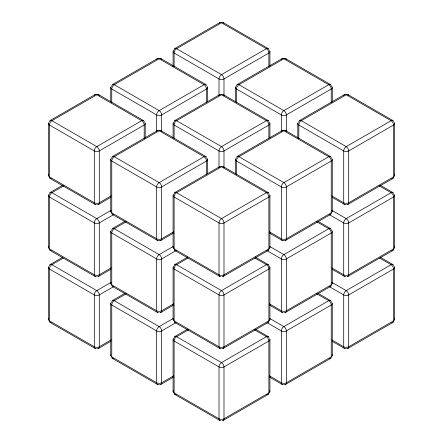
<?xml version="1.0" encoding="UTF-8"?>
<svg xmlns="http://www.w3.org/2000/svg" width="443" height="443" viewBox="0 0 443 443"><rect width="100%" height="100%" fill="white"/><g stroke="black" fill="none" stroke-linecap="round" stroke-linejoin="round"><path stroke-width="0.66" d="M48.376 267.572L48.387 319.553M48.387 195.429L48.376 247.41M48.387 123.431L48.376 175.411M110.733 101.962L110.739 87.432M110.739 303.422L110.739 355.552M110.739 231.423L110.739 283.553M110.739 159.425L110.739 211.555M145.215 137.9L145.215 123.575M173.086 195.424L173.086 247.554M173.086 137.961L173.086 123.431M173.086 66.522L173.086 51.432M173.086 339.421L173.086 391.551M173.086 267.422L173.086 319.553M207.568 101.901L207.568 87.576M235.438 173.961L235.438 159.425M235.438 101.962L235.438 87.432M269.92 391.407L269.92 339.565M269.92 319.409L269.92 267.566M269.92 247.41L269.92 195.573M269.92 137.9L269.92 123.575M269.92 65.902L269.92 51.576M297.79 137.961L297.79 123.431M332.272 355.408L332.272 303.571M332.272 283.409L332.272 231.573M332.272 211.411L332.272 159.574M394.624 319.409L394.624 267.572M394.624 247.41L394.624 195.573M394.624 175.411L394.624 123.575M50.137 120.518L95.035 94.603M112.489 84.519L157.387 58.603M174.841 48.52L219.739 22.604M282.219 58.537L237.193 84.519M50.137 192.517L62.546 185.357M112.489 156.517L157.514 130.535M174.841 120.518L219.866 94.536M63.875 185.778L51.903 192.694A3.527 2.038 60 0 0 49.505 193.397M111.259 195.861L99.287 202.772A3.527 2.038 60 0 1 97.25 204.428M98.562 204.384L110.966 197.224M111.16 210.314L96.796 218.609A3.527 2.038 -60 0 0 94.304 222.929L94.304 274.771A3.527 2.038 -60 0 0 96.341 276.421M113.657 214.639L99.287 222.929A3.527 2.038 0 0 1 94.304 222.929L49.411 197.013A3.527 2.038 0 0 1 49.411 194.134M50.02 264.598L62.601 257.322M112.489 228.516L124.898 221.356M174.841 192.517L219.866 166.535M237.193 156.517L282.219 130.535M299.546 120.518L344.571 94.536M63.277 258.125L51.903 264.692A3.527 2.038 60 0 0 49.472 265.523M126.227 221.777L114.255 228.693A3.527 2.038 60 0 0 111.802 229.629M111.259 267.86L99.287 274.771A3.527 2.038 60 0 1 97.482 276.493M173.612 231.861L161.64 238.771A3.527 2.038 60 0 1 159.336 240.311M98.562 276.382L110.966 269.222M160.781 240.449L173.368 233.184M111.16 282.313L96.796 290.608A3.527 2.038 -60 0 0 94.304 294.927L94.304 346.769A3.527 2.038 -60 0 0 96.341 348.42M173.512 246.314L159.148 254.609A3.527 2.038 -60 0 0 156.656 258.928L156.656 310.77A3.527 2.038 -60 0 0 158.461 312.492M113.059 286.981L99.287 294.927A3.527 2.038 0 0 1 94.304 294.927L49.411 269.012A3.527 2.038 0 0 1 48.996 266.415M176.009 250.633L161.64 258.928A3.527 2.038 0 0 1 156.656 258.928L111.758 233.012A3.527 2.038 0 0 1 111.414 230.36M112.489 300.515L124.898 293.355M174.841 264.515L187.838 257.012M126.227 293.775L114.255 300.686A3.527 2.038 60 0 0 111.769 301.877M187.982 258.125L176.607 264.687A3.527 2.038 60 0 0 174.154 265.628M111.259 339.859L99.287 346.769A3.527 2.038 60 0 1 97.25 348.42M173.612 303.859L161.64 310.77A3.527 2.038 60 0 1 159.884 312.503M285.486 240.449L330.511 214.467M347.838 204.45L392.863 178.468M98.562 348.381L110.966 341.221M160.781 312.448L173.368 305.183M223.134 276.449L268.159 250.467M173.512 318.312L159.148 326.607A3.527 2.038 -60 0 0 156.656 330.927L156.656 382.769A3.527 2.038 -60 0 0 158.926 384.325M176.009 322.631L161.64 330.927A3.527 2.038 0 0 1 156.656 330.927L111.758 305.011A3.527 2.038 0 0 1 111.414 302.359M174.841 336.514L187.245 329.348M188.58 329.775L176.607 336.686A3.527 2.038 60 0 0 174.121 337.876M173.612 375.852L161.64 382.769A3.527 2.038 60 0 1 159.602 384.419M160.914 384.38L173.318 377.22M223.134 348.447L268.159 322.465M285.486 312.448L330.511 286.466M347.838 276.449L392.863 250.467M223.261 420.379L268.159 394.458M285.613 384.38L330.511 358.465M347.965 348.381L392.863 322.465M283.791 312.836L284.157 312.836M223.134 22.538L268.159 48.52M285.613 58.603L330.633 84.602M347.965 94.603L392.98 120.601M160.781 58.537L205.807 84.519M223.261 94.603L268.281 120.601M285.613 130.596L330.633 156.6M379.125 185.778L391.097 192.694A3.527 2.038 -60 0 1 393.478 193.347M331.741 195.861L343.713 202.772A3.527 2.038 -60 0 0 345.75 204.428M332.034 197.224L344.438 204.384M331.84 210.314L346.204 218.609A3.527 2.038 60 0 1 348.696 222.929L348.696 274.771A3.527 2.038 60 0 1 346.941 276.504M329.343 214.639L343.713 222.929A3.527 2.038 0 0 0 348.696 222.929L393.589 197.013A3.527 2.038 0 0 0 393.589 194.134M98.429 94.536L143.454 120.518M160.914 130.596L205.929 156.6M223.261 166.596L268.281 192.594M316.773 221.777L328.745 228.693A3.527 2.038 -60 0 1 331.242 230.133M379.723 258.125L391.097 264.692A3.527 2.038 -60 0 1 393.528 265.523M269.388 231.861L281.36 238.771A3.527 2.038 -60 0 0 283.625 240.327M331.741 267.86L343.713 274.771A3.527 2.038 -60 0 0 345.75 276.421M269.682 233.223L282.086 240.383M332.034 269.222L344.438 276.382M269.488 246.314L283.852 254.609A3.527 2.038 60 0 1 286.344 258.928L286.344 310.77A3.527 2.038 60 0 1 284.589 312.503M331.84 282.313L346.204 290.608A3.527 2.038 60 0 1 348.696 294.927L348.696 346.769A3.527 2.038 60 0 1 346.659 348.42M266.991 250.633L281.36 258.928A3.527 2.038 0 0 0 286.344 258.928L331.242 233.012A3.527 2.038 0 0 0 331.652 230.415M329.941 286.981L343.713 294.927A3.527 2.038 0 0 0 348.696 294.927L393.589 269.012A3.527 2.038 0 0 0 394.004 266.415M255.018 258.125L266.393 264.687A3.527 2.038 -60 0 1 268.879 265.916M316.773 293.775L328.745 300.686A3.527 2.038 -60 0 1 331.231 301.916M269.388 303.859L281.36 310.77A3.527 2.038 -60 0 0 282.933 312.536M331.741 339.859L343.713 346.769A3.527 2.038 -60 0 0 345.75 348.42M50.137 178.468L95.035 204.384M112.489 214.467L157.387 240.383M174.841 250.467L219.739 276.382M269.682 305.221L282.086 312.381M332.034 341.221L344.438 348.381M269.488 318.312L283.852 326.607A3.527 2.038 60 0 1 286.344 330.927L286.344 382.769A3.527 2.038 60 0 1 284.074 384.325M266.991 322.631L281.36 330.927A3.527 2.038 0 0 0 286.344 330.927L331.242 305.011A3.527 2.038 0 0 0 331.652 302.414M254.42 329.775L266.393 336.686A3.527 2.038 -60 0 1 268.862 337.716M269.388 375.852L281.36 382.769A3.527 2.038 -60 0 0 283.398 384.419M50.137 250.467L95.035 276.382M112.489 286.466L157.387 312.381M174.841 322.465L219.739 348.381M269.682 377.22L282.086 384.38M50.137 322.465L95.035 348.381M112.489 358.465L157.387 384.38M174.841 394.458L219.739 420.379M380.399 185.329L392.98 192.6M318.046 221.323L330.633 228.599M380.399 257.322L392.98 264.598M255.212 257.045L268.281 264.593M318.046 293.321L330.633 300.592M255.694 329.321L268.281 336.591M332.272 87.576L332.272 101.901M331.242 102.837L331.242 89.015A3.527 2.038 0 0 0 331.652 86.424M298.815 138.836L298.815 125.015A3.527 2.038 0 0 1 298.322 122.489M286.344 131.521L286.344 114.936A3.527 2.038 60 0 0 283.852 110.612L238.96 84.696A3.527 2.038 60 0 0 236.507 85.637M281.36 131.521L281.36 114.936A3.527 2.038 -60 0 1 283.852 110.612L328.745 84.696A3.527 2.038 -60 0 1 331.242 86.136M268.89 66.838L268.89 53.016A3.527 2.038 0 0 0 269.477 50.591M268.89 138.144L268.89 125.015A3.527 2.038 0 0 0 269.1 122.268M236.462 102.837L236.462 89.015A3.527 2.038 0 0 1 236.285 86.247M236.462 174.835L236.462 161.014A3.527 2.038 0 0 1 236.285 158.245M223.992 95.522L223.992 78.937A3.527 2.038 60 0 0 221.5 74.618L176.607 48.697A3.527 2.038 60 0 0 174.121 49.882M223.992 167.52L223.992 150.93A3.527 2.038 60 0 0 221.5 146.611L176.607 120.695A3.527 2.038 60 0 0 174.154 121.631M219.008 95.522L219.008 78.937A3.527 2.038 -60 0 1 221.5 74.618L266.393 48.697A3.527 2.038 -60 0 1 268.879 49.882M219.008 167.52L219.008 150.93A3.527 2.038 -60 0 1 221.5 146.611L266.393 120.695A3.527 2.038 -60 0 1 268.823 121.532M207.568 159.574L207.568 173.894M206.538 102.837L206.538 89.015A3.527 2.038 0 0 0 207.125 86.584M206.538 174.835L206.538 161.014A3.527 2.038 0 0 0 206.748 158.267M174.11 66.838L174.11 53.016A3.527 2.038 0 0 1 173.933 50.247M174.11 138.144L174.11 125.015A3.527 2.038 0 0 1 173.933 122.246M161.64 131.521L161.64 114.936A3.527 2.038 60 0 0 159.148 110.612L114.255 84.696A3.527 2.038 60 0 0 111.802 85.637M156.656 131.521L156.656 114.936A3.527 2.038 -60 0 1 159.148 110.612L204.04 84.696A3.527 2.038 -60 0 1 206.493 85.637M144.185 138.836L144.185 125.015A3.527 2.038 0 0 0 144.595 122.418M111.758 102.837L111.758 89.015A3.527 2.038 0 0 1 111.414 86.368M51.216 322.576A3.527 2.038 -60 0 1 49.411 320.848A3.527 2.038 0 0 1 48.575 318.738M269.632 390.599A3.527 2.038 0 0 1 268.89 392.847A3.527 2.038 60 0 1 266.847 394.503M222.187 420.49A3.527 2.038 60 0 0 223.992 418.762L268.89 392.847L268.89 341.005A3.527 2.038 0 0 0 269.632 338.757M173.933 338.242A3.527 2.038 0 0 0 174.11 341.005L174.11 392.847A3.527 2.038 -60 0 0 176.153 394.503M220.813 420.49A3.527 2.038 -60 0 1 219.008 418.762L174.11 392.847A3.527 2.038 0 0 1 173.49 390.455M113.336 358.614A3.527 2.038 -60 0 1 111.758 356.848A3.527 2.038 0 0 1 110.927 354.732M394.336 318.6A3.527 2.038 0 0 1 393.589 320.848A3.527 2.038 60 0 1 391.784 322.576M331.984 354.599A3.527 2.038 0 0 1 331.242 356.848A3.527 2.038 60 0 1 329.664 358.614M48.664 174.603A3.527 2.038 0 0 0 49.411 176.851A3.527 2.038 -60 0 0 51.216 178.579M96.341 204.428A3.527 2.038 -60 0 1 94.304 202.772L49.411 176.851L49.411 125.015A3.527 2.038 0 0 1 48.918 122.489M49.45 121.631A3.527 2.038 60 0 1 51.903 120.695L96.796 94.774A3.527 2.038 -60 0 1 99.177 95.428M144.141 121.631A3.527 2.038 -60 0 0 141.688 120.695L96.796 94.774A3.527 2.038 60 0 0 94.398 95.478M48.664 246.601A3.527 2.038 0 0 0 49.411 248.85A3.527 2.038 -60 0 0 51.216 250.577M269.632 194.759A3.527 2.038 0 0 1 268.89 197.013L268.89 248.85A3.527 2.038 60 0 1 266.847 250.505M269.632 246.601A3.527 2.038 0 0 1 268.89 248.85L223.992 274.771A3.527 2.038 60 0 1 222.236 276.504M220.813 276.493A3.527 2.038 -60 0 1 219.008 274.771L174.11 248.85A3.527 2.038 0 0 1 173.49 246.458M176.153 250.505A3.527 2.038 -60 0 1 174.11 248.85L174.11 197.013A3.527 2.038 0 0 1 173.933 194.244M174.121 193.879A3.527 2.038 60 0 1 176.607 192.688L221.5 166.773A3.527 2.038 -60 0 1 223.82 167.255M219.18 167.26A3.527 2.038 60 0 1 221.5 166.773L266.393 192.688A3.527 2.038 -60 0 1 268.862 193.718M269.1 266.265A3.527 2.038 0 0 1 268.89 269.012L268.89 320.848A3.527 2.038 60 0 1 267.312 322.615M269.632 318.6A3.527 2.038 0 0 1 268.89 320.848L223.992 346.769A3.527 2.038 60 0 1 221.871 348.392M221.046 348.42A3.527 2.038 -60 0 1 219.008 346.769L174.11 320.848A3.527 2.038 0 0 1 173.49 318.456M175.688 322.615A3.527 2.038 -60 0 1 174.11 320.848L174.11 269.012A3.527 2.038 0 0 1 173.933 266.243M158.926 240.327A3.527 2.038 -60 0 1 156.656 238.771L111.758 212.85A3.527 2.038 0 0 1 110.927 210.741M113.109 214.628A3.527 2.038 -60 0 1 111.758 212.85L111.758 161.014A3.527 2.038 0 0 1 111.414 158.361M111.769 157.88A3.527 2.038 60 0 1 114.255 156.695L159.148 130.774A3.527 2.038 -60 0 1 161.468 131.255M156.767 131.427A3.527 2.038 60 0 1 159.148 130.774L204.04 156.695A3.527 2.038 -60 0 1 206.471 157.525M113.569 286.577A3.527 2.038 -60 0 1 111.758 284.849A3.527 2.038 0 0 1 110.927 282.739M219.18 23.258A3.527 2.038 60 0 1 221.5 22.776A3.527 2.038 -60 0 1 223.82 23.263M394.004 122.418A3.527 2.038 0 0 1 393.589 125.015L393.589 176.851A3.527 2.038 60 0 1 391.784 178.579M394.336 174.603A3.527 2.038 0 0 1 393.589 176.851L348.696 202.772A3.527 2.038 60 0 1 346.758 204.461M298.859 121.631A3.527 2.038 60 0 1 301.312 120.695L346.204 94.774A3.527 2.038 -60 0 1 348.602 95.478M343.823 95.428A3.527 2.038 60 0 1 346.204 94.774L391.097 120.695A3.527 2.038 -60 0 1 393.528 121.532M394.336 246.601A3.527 2.038 0 0 1 393.589 248.85A3.527 2.038 60 0 1 391.784 250.577M286.25 59.478A3.527 2.038 -60 0 0 283.852 58.775A3.527 2.038 60 0 0 281.421 59.611M156.75 59.478A3.527 2.038 60 0 1 159.148 58.775A3.527 2.038 -60 0 1 161.579 59.611M331.652 158.417A3.527 2.038 0 0 1 331.242 161.014L331.242 212.85A3.527 2.038 60 0 1 329.891 214.628M331.984 210.602A3.527 2.038 0 0 1 331.242 212.85L286.344 238.771A3.527 2.038 60 0 1 284.041 240.311M236.562 157.398A3.527 2.038 60 0 1 238.96 156.695L283.852 130.774A3.527 2.038 -60 0 1 286.172 131.255M281.471 131.427A3.527 2.038 60 0 1 283.852 130.774L328.745 156.695A3.527 2.038 -60 0 1 331.231 157.924M331.984 282.601A3.527 2.038 0 0 1 331.242 284.849A3.527 2.038 60 0 1 329.431 286.577M223.898 95.478A3.527 2.038 -60 0 0 221.5 94.774A3.527 2.038 60 0 0 219.119 95.428M159.148 58.775L114.255 84.696A3.527 2.038 -60 0 0 111.758 89.015L156.656 114.936A3.527 2.038 0 0 0 161.64 114.936L206.538 89.015A3.527 2.038 60 0 0 204.04 84.696L159.148 58.775M221.5 22.776L176.607 48.697A3.527 2.038 -60 0 0 174.11 53.016L219.008 78.937A3.527 2.038 0 0 0 223.992 78.937L268.89 53.016A3.527 2.038 60 0 0 266.393 48.697L221.5 22.776M141.688 120.695L96.796 146.611A3.527 2.038 -60 0 0 94.304 150.93L94.304 202.772A3.527 2.038 0 0 0 99.287 202.772L99.287 150.93A3.527 2.038 60 0 0 96.796 146.611L51.903 120.695A3.527 2.038 -60 0 0 49.411 125.015L94.304 150.93A3.527 2.038 0 0 0 99.287 150.93L144.185 125.015A3.527 2.038 60 0 0 141.688 120.695M221.5 94.774L176.607 120.695A3.527 2.038 -60 0 0 174.11 125.015L219.008 150.93A3.527 2.038 0 0 0 223.992 150.93L268.89 125.015A3.527 2.038 60 0 0 266.393 120.695L221.5 94.774M283.852 58.775L238.96 84.696A3.527 2.038 -60 0 0 236.462 89.015L281.36 114.936A3.527 2.038 0 0 0 286.344 114.936L331.242 89.015A3.527 2.038 60 0 0 328.745 84.696L283.852 58.775M204.04 156.695L159.148 182.61A3.527 2.038 -60 0 0 156.656 186.929L156.656 238.771A3.527 2.038 0 0 0 161.64 238.771L161.64 186.929A3.527 2.038 60 0 0 159.148 182.61L114.255 156.695A3.527 2.038 -60 0 0 111.758 161.014L156.656 186.929A3.527 2.038 0 0 0 161.64 186.929L206.538 161.014A3.527 2.038 60 0 0 204.04 156.695M266.393 192.688L221.5 218.609A3.527 2.038 -60 0 0 219.008 222.929L219.008 274.771A3.527 2.038 0 0 0 223.992 274.771L223.992 222.929A3.527 2.038 60 0 0 221.5 218.609L176.607 192.688A3.527 2.038 -60 0 0 174.11 197.013L219.008 222.929A3.527 2.038 0 0 0 223.992 222.929L268.89 197.013A3.527 2.038 60 0 0 266.393 192.688M328.745 156.695L283.852 182.61A3.527 2.038 -60 0 0 281.36 186.929L281.36 238.771A3.527 2.038 0 0 0 286.344 238.771L286.344 186.929A3.527 2.038 60 0 0 283.852 182.61L238.96 156.695A3.527 2.038 -60 0 0 236.462 161.014L281.36 186.929A3.527 2.038 0 0 0 286.344 186.929L331.242 161.014A3.527 2.038 60 0 0 328.745 156.695M391.097 120.695L346.204 146.611A3.527 2.038 -60 0 0 343.713 150.93L343.713 202.772A3.527 2.038 0 0 0 348.696 202.772L348.696 150.93A3.527 2.038 60 0 0 346.204 146.611L301.312 120.695A3.527 2.038 -60 0 0 298.815 125.015L343.713 150.93A3.527 2.038 0 0 0 348.696 150.93L393.589 125.015A3.527 2.038 60 0 0 391.097 120.695M266.393 264.687L221.5 290.608A3.527 2.038 -60 0 0 219.008 294.927L219.008 346.769A3.527 2.038 0 0 0 223.992 346.769L223.992 294.927A3.527 2.038 60 0 0 221.5 290.608L176.607 264.687A3.527 2.038 -60 0 0 174.11 269.012L219.008 294.927A3.527 2.038 0 0 0 223.992 294.927L268.89 269.012A3.527 2.038 60 0 0 266.393 264.687M328.745 228.693L283.852 254.609A3.527 2.038 -60 0 0 281.36 258.928L281.36 310.77A3.527 2.038 0 0 0 286.344 310.77L331.242 284.849L331.242 233.012A3.527 2.038 60 0 0 328.745 228.693M391.097 192.694L346.204 218.609A3.527 2.038 -60 0 0 343.713 222.929L343.713 274.771A3.527 2.038 0 0 0 348.696 274.771L393.589 248.85L393.589 197.013A3.527 2.038 60 0 0 391.097 192.694M266.393 336.686L221.5 362.607A3.527 2.038 -60 0 0 219.008 366.926L219.008 418.762A3.527 2.038 0 0 0 223.992 418.762L223.992 366.926A3.527 2.038 60 0 0 221.5 362.607L176.607 336.686A3.527 2.038 -60 0 0 174.11 341.005L219.008 366.926A3.527 2.038 0 0 0 223.992 366.926L268.89 341.005A3.527 2.038 60 0 0 266.393 336.686M328.745 300.686L283.852 326.607A3.527 2.038 -60 0 0 281.36 330.927L281.36 382.769A3.527 2.038 0 0 0 286.344 382.769L331.242 356.848L331.242 305.011A3.527 2.038 60 0 0 328.745 300.686M391.097 264.692L346.204 290.608A3.527 2.038 -60 0 0 343.713 294.927L343.713 346.769A3.527 2.038 0 0 0 348.696 346.769L393.589 320.848L393.589 269.012A3.527 2.038 60 0 0 391.097 264.692M96.796 218.609L51.903 192.694A3.527 2.038 -60 0 0 49.411 197.013L49.411 248.85L94.304 274.771A3.527 2.038 0 0 0 99.287 274.771L99.287 222.929A3.527 2.038 60 0 0 96.796 218.609M159.148 254.609L114.255 228.693A3.527 2.038 -60 0 0 111.758 233.012L111.758 284.849L156.656 310.77A3.527 2.038 0 0 0 161.64 310.77L161.64 258.928A3.527 2.038 60 0 0 159.148 254.609M96.796 290.608L51.903 264.692A3.527 2.038 -60 0 0 49.411 269.012L49.411 320.848L94.304 346.769A3.527 2.038 0 0 0 99.287 346.769L99.287 294.927A3.527 2.038 60 0 0 96.796 290.608M159.148 326.607L114.255 300.686A3.527 2.038 -60 0 0 111.758 305.011L111.758 356.848L156.656 382.769A3.527 2.038 0 0 0 161.64 382.769L161.64 330.927A3.527 2.038 60 0 0 159.148 326.607"/></g></svg>
